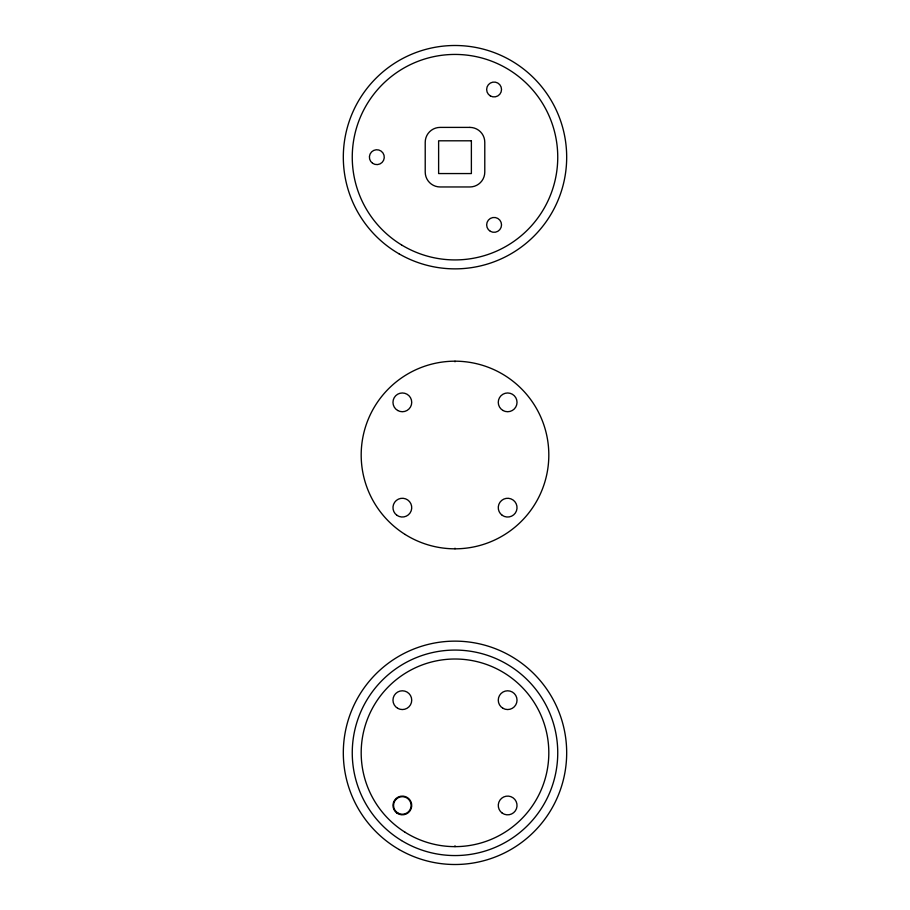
<?xml version="1.0" encoding="UTF-8"?>
<svg xmlns="http://www.w3.org/2000/svg" width="910" height="910" viewBox="0 0 910 910"><rect width="100%" height="100%" fill="white"/><g stroke="black" fill="none" stroke-linecap="round" stroke-linejoin="round"><path stroke-width="1.36" d="M455 361.202L455 361.793M455 548.207L455 548.798M455 845.799L455 846.618M469.89 127.4L440.11 127.4A14.89 14.89 0 0 0 425.22 142.29L425.22 172.07A14.89 14.89 0 0 0 440.11 186.96L469.89 186.96A14.89 14.89 0 0 0 484.78 172.07L484.78 142.29A14.89 14.89 0 0 0 469.89 127.4M471.38 140.8L438.62 140.8L438.62 173.56L471.38 173.56L471.38 140.8M397.954 813.074A8.781 8.781 0 0 0 411.138 805.464A8.781 8.781 0 0 0 397.954 797.854A8.781 8.781 0 0 0 397.954 813.074M405.155 832.297A93.81 93.81 0 0 0 548.753 756.244A93.81 93.81 0 0 0 411.092 669.919A93.81 93.81 0 0 0 405.155 832.297M396.953 813.13A9.384 9.384 0 0 0 411.695 806.306A9.384 9.384 0 0 0 398.409 796.955A9.384 9.384 0 0 0 396.953 813.13M397.659 708.298A9.384 9.384 0 0 0 411.729 700.165A9.384 9.384 0 0 0 397.659 692.044A9.384 9.384 0 0 0 397.659 708.298M502.957 708.298A9.384 9.384 0 0 0 517.028 700.165A9.384 9.384 0 0 0 502.957 692.044A9.384 9.384 0 0 0 502.957 708.298M502.24 813.13A9.384 9.384 0 0 0 516.994 806.306A9.384 9.384 0 0 0 503.708 796.955A9.384 9.384 0 0 0 502.24 813.13M405.155 534.477A93.81 93.81 0 0 0 548.753 458.424A93.81 93.81 0 0 0 411.092 372.099A93.81 93.81 0 0 0 405.155 534.477M396.953 515.322A9.384 9.384 0 0 0 411.695 508.485A9.384 9.384 0 0 0 398.409 499.135A9.384 9.384 0 0 0 396.953 515.322M397.659 410.478A9.384 9.384 0 0 0 411.729 402.357A9.384 9.384 0 0 0 397.659 394.223A9.384 9.384 0 0 0 397.659 410.478M502.957 410.478A9.384 9.384 0 0 0 517.028 402.357A9.384 9.384 0 0 0 502.957 394.223A9.384 9.384 0 0 0 502.957 410.478M502.24 515.322A9.384 9.384 0 0 0 516.994 508.485A9.384 9.384 0 0 0 503.708 499.135A9.384 9.384 0 0 0 502.24 515.322M399.16 849.542A111.68 111.68 0 0 0 566.68 752.82A111.68 111.68 0 0 0 399.16 656.099A111.68 111.68 0 0 0 399.16 849.542M401.549 840.567A102.75 102.75 0 0 0 557.716 755.243A102.75 102.75 0 0 0 405.735 662.651A102.75 102.75 0 0 0 401.549 840.567M399.16 253.901A111.68 111.68 0 0 0 566.68 157.18A111.68 111.68 0 0 0 399.16 60.458A111.68 111.68 0 0 0 399.16 253.901M490.365 95.937A7.451 7.451 0 0 0 501.535 89.487A7.451 7.451 0 0 0 490.365 83.037A7.451 7.451 0 0 0 490.365 95.937M490.365 231.322A7.451 7.451 0 0 0 501.535 224.884A7.451 7.451 0 0 0 490.365 218.434A7.451 7.451 0 0 0 490.365 231.322M372.543 163.265A7.451 7.451 0 0 0 384.248 157.851A7.451 7.451 0 0 0 373.703 150.423A7.451 7.451 0 0 0 372.543 163.265M401.549 244.926A102.75 102.75 0 0 0 557.716 159.603A102.75 102.75 0 0 0 405.735 67.01A102.75 102.75 0 0 0 401.549 244.926"/></g></svg>
